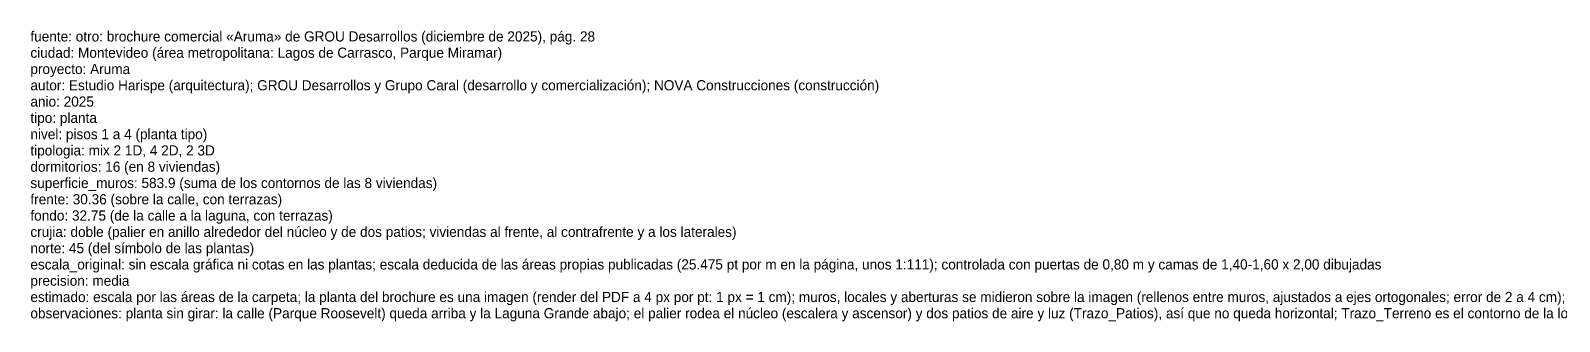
# Model space of a CAD drawing. Header units: metres. Extents: x 0 to 142, y 0 to 33.
# Drawn here: x 33.36 to 70.94, y 25.87 to 33.02 of the extents above; entities that cross this region are included whole.
import ezdxf

# ---------------------------------------------------------------- set-up
doc = ezdxf.new("R2010")
doc.units = ezdxf.units.M
doc.layers.add('Trazo_Datos', color=7, linetype='Continuous')

msp = doc.modelspace()

# ---------------------------------------------------------------- texts
at = {"layer": 'Trazo_Datos'}
for s, p in [('fuente: otro: brochure comercial «Aruma» de GROU Desarrollos (diciembre de 2025), pág. 28', (33.36, 32.75)), ('ciudad: Montevideo (área metropolitana: Lagos de Carrasco, Parque Miramar)', (33.36, 32.35)), ('proyecto: Aruma', (33.36, 31.95)), ('autor: Estudio Harispe (arquitectura); GROU Desarrollos y Grupo Caral (desarrollo y comercialización); NOVA Construcciones (construcción)', (33.36, 31.55)), ('anio: 2025', (33.36, 31.15)), ('tipo: planta', (33.36, 30.75)), ('nivel: pisos 1 a 4 (planta tipo)', (33.36, 30.35)), ('tipologia: mix 2 1D, 4 2D, 2 3D', (33.36, 29.95)), ('dormitorios: 16 (en 8 viviendas)', (33.36, 29.55)), ('superficie_muros: 583.9 (suma de los contornos de las 8 viviendas)', (33.36, 29.15)), ('frente: 30.36 (sobre la calle, con terrazas)', (33.36, 28.75)), ('fondo: 32.75 (de la calle a la laguna, con terrazas)', (33.36, 28.35)), ('crujia: doble (palier en anillo alrededor del núcleo y de dos patios; viviendas al frente, al contrafrente y a los laterales)', (33.36, 27.95)), ('norte: 45 (del símbolo de las plantas)', (33.36, 27.55)), ('escala_original: sin escala gráfica ni cotas en las plantas; escala deducida de las áreas propias publicadas (25.475 pt por m en la página, unos 1:111); controlada con puertas de 0,80 m y camas de 1,40-1,60 x 2,00 dibujadas', (33.36, 27.15)), ('precision: media', (33.36, 26.75)), ('estimado: escala por las áreas de la carpeta; la planta del brochure es una imagen (render del PDF a 4 px por pt: 1 px = 1 cm); muros, locales y aberturas se midieron sobre la imagen (rellenos entre muros, ajustados a ejes ortogonales; error de 2 a 4 cm); el equipamiento se vectorizó de la imagen (trazos aproximados) y los nombres de los muebles son medidas nominales; Estar, Comedor y Cocina integrada son un mismo ambiente: sus límites, sin muro, se trazaron según el amueblamiento del plano', (33.36, 26.35)), ('observaciones: planta sin girar: la calle (Parque Roosevelt) queda arriba y la Laguna Grande abajo; el palier rodea el núcleo (escalera y ascensor) y dos patios de aire y luz (Trazo_Patios), así que no queda horizontal; Trazo_Terreno es el contorno de la losa con las terrazas (edificio exento, sin medianeras); terrazas en Trazo_Cotas; unidades 101 a 108 (iguales del piso 1 al 4: 32 viviendas); PB (hall, cocheras 24 a 40 y laundry) y subsuelo (cocheras 1 a 23) sin viviendas, sin DXF; Aruma, frente a la Laguna Grande de los Lagos de Carrasco (Parque Miramar), con el Parque Roosevelt del otro lado; edificio exento de 5 pisos y 37 apartamentos; la calle y el acceso están arriba en las plantas (Parque Roosevelt) y la laguna abajo', (33.36, 25.95))]:
    msp.add_text(s, height=0.25, dxfattribs=at).set_placement(p)

doc.saveas('drawing.dxf')
